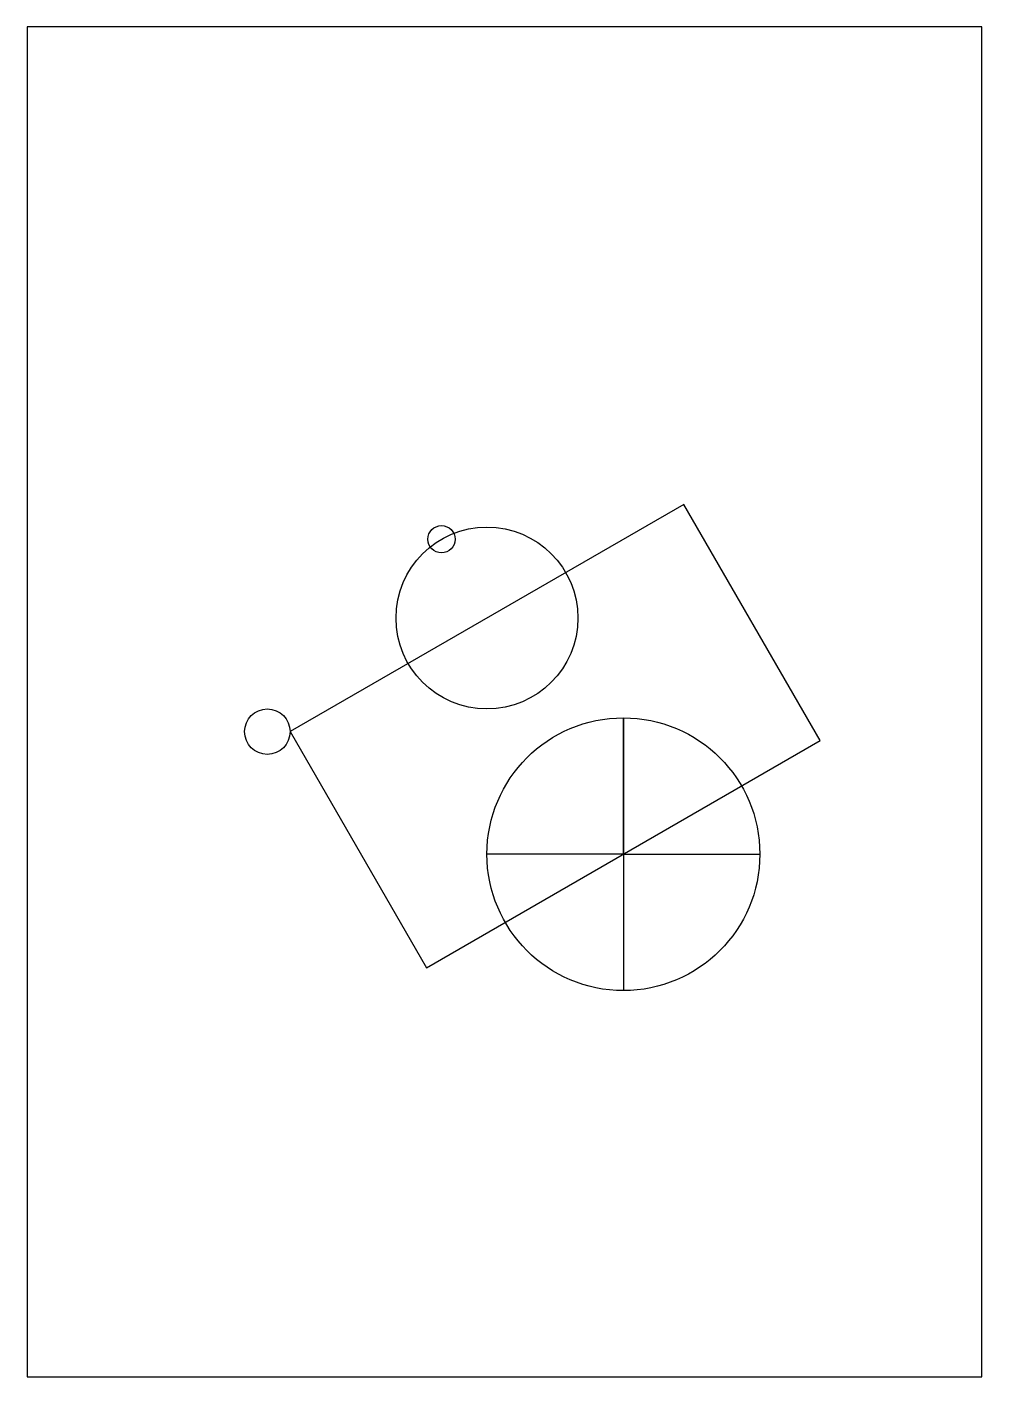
# Model space of a CAD drawing. Header units: millimetres. Extents: x 3265 to 3475, y 2317 to 2614.
import ezdxf

# ---------------------------------------------------------------- set-up
doc = ezdxf.new("R2010")
doc.units = ezdxf.units.MM

msp = doc.modelspace()

# ---------------------------------------------------------------- linework, layer by layer
for p, q in [((3395.78, 2431.83), (3395.78, 2461.83)), ((3395.78, 2461.83), (3395.78, 2401.83)), ((3395.78, 2431.83), (3365.78, 2431.83)), ((3395.78, 2431.83), (3425.78, 2431.83))]:
    msp.add_line(p, q)
for points in [[(3264.64, 2316.82), (3474.64, 2316.82), (3474.64, 2613.82), (3264.64, 2613.82)], [(3352.48, 2406.83), (3439.08, 2456.83), (3409.08, 2508.79), (3322.48, 2458.79)]]:
    msp.add_lwpolyline(points, close=True)
for centre, radius in [((3365.78, 2483.79), 20), ((3355.78, 2501.11), 3), ((3317.48, 2458.79), 5), ((3395.78, 2431.83), 30)]:
    msp.add_circle(centre, radius)

doc.saveas('drawing.dxf')
